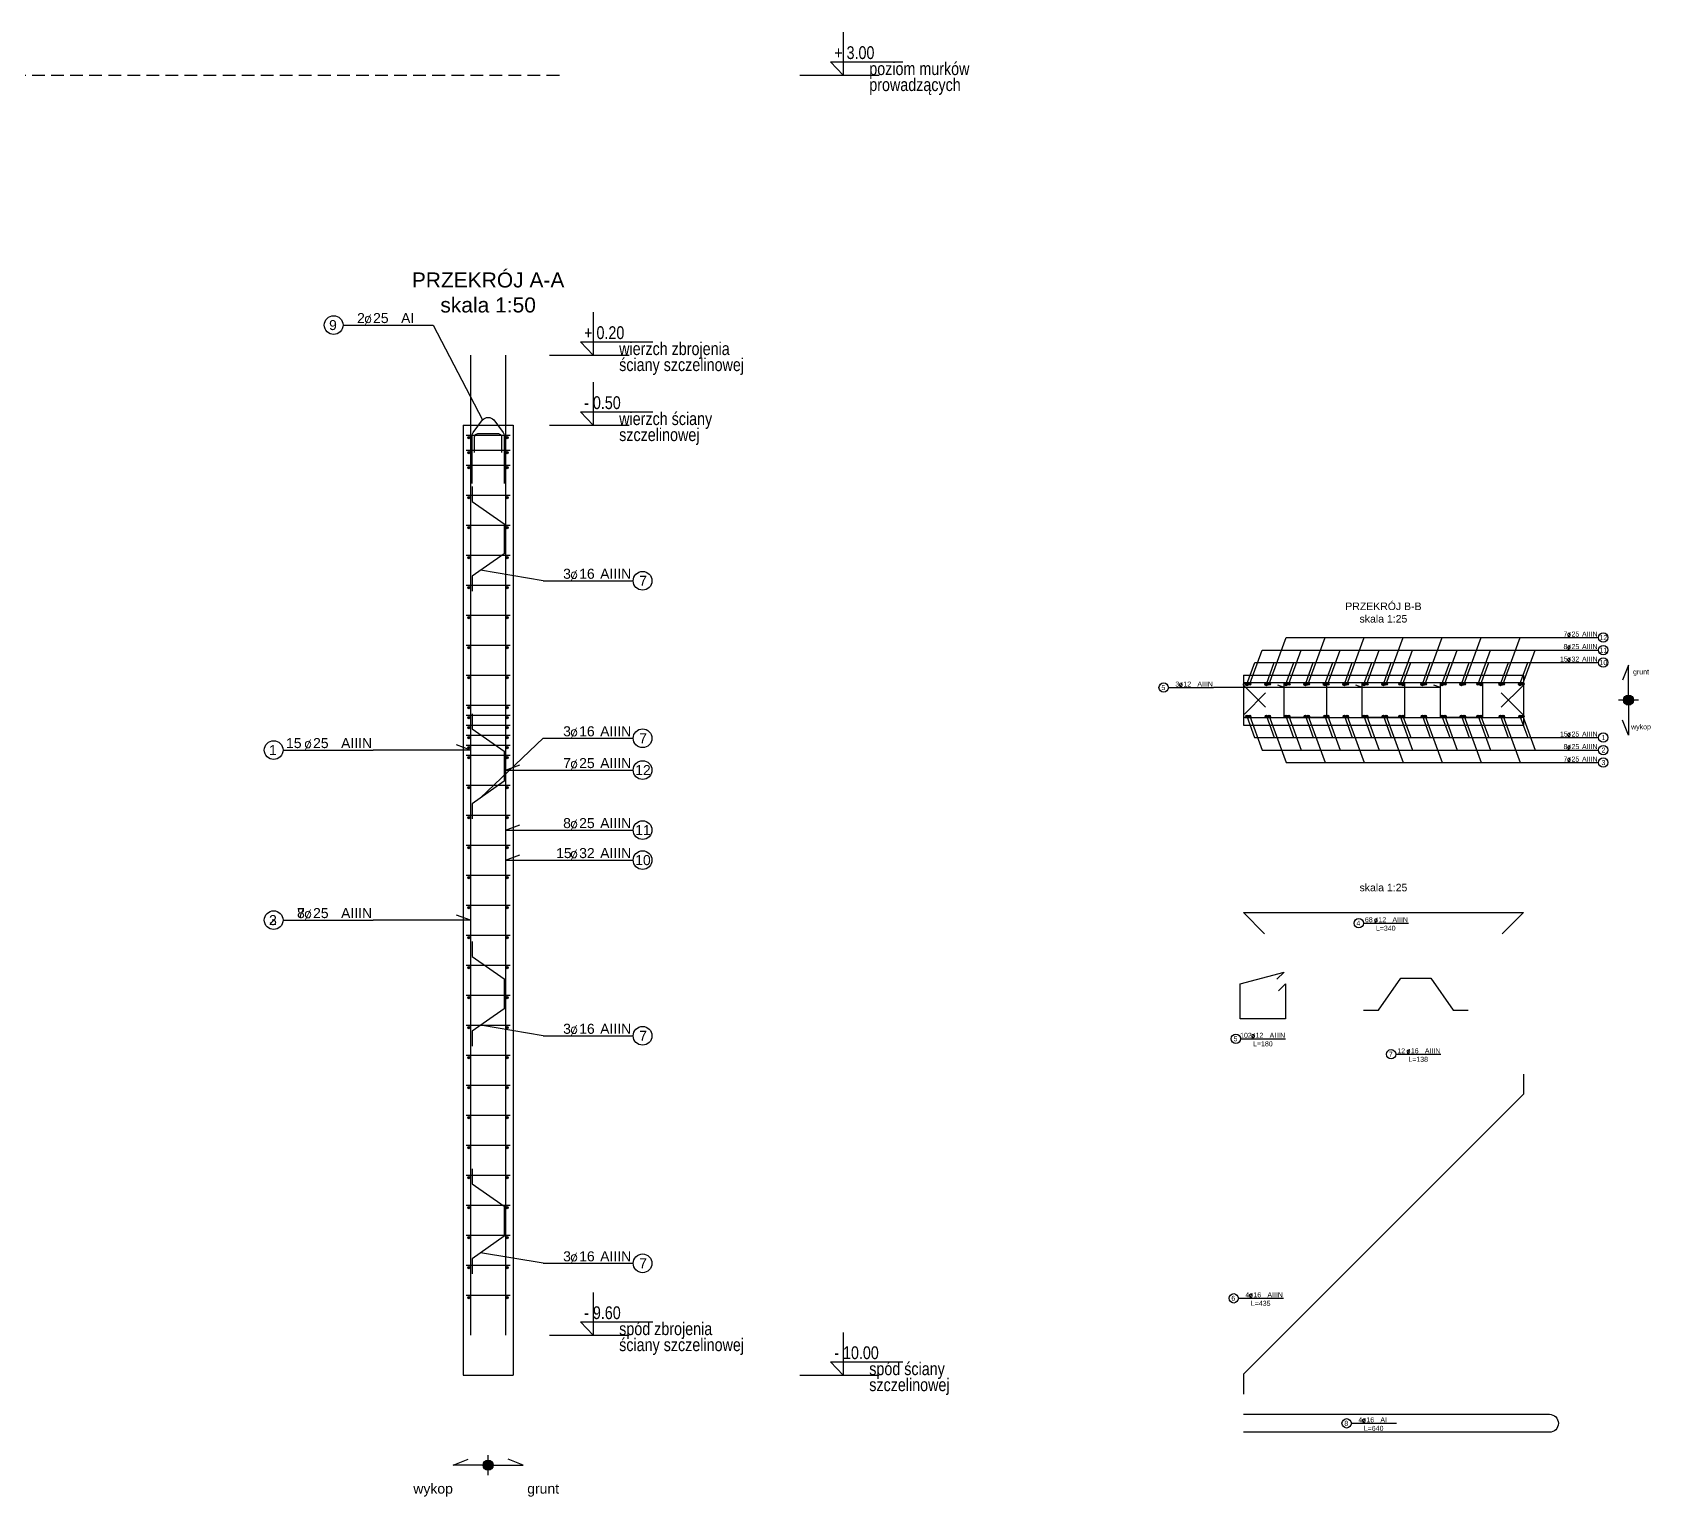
# Model space of a CAD drawing. Extents: x -5033 to 9347, y -17890 to -2362.
# Drawn here: x 7729 to 9347, y -15882 to -14417 of the extents above; entities that cross this region are included whole.
import ezdxf
from ezdxf.enums import TextEntityAlignment as Align

# ---------------------------------------------------------------- set-up
doc = ezdxf.new("R2010")
doc.units = 0
doc.header["$MEASUREMENT"] = 0
doc.linetypes.add('DASHED', pattern=[19.05, 12.7, -6.35])
for name, color, linetype in [('__SOL-KOTY_WYSOKOSCIOWE', 4, 'CONTINUOUS'), ('__SOL-OPISY', 4, 'CONTINUOUS'), ('__SOL-PRZERYWANA', 253, 'DASHED'), ('__SOL-WIDOK', 4, 'CONTINUOUS'), ('__SOL-ZBROJENIE', 3, 'CONTINUOUS')]:
    doc.layers.add(name, color=color, linetype=linetype)
doc.styles.add('ARIAL', font='arial.ttf', dxfattribs={"height": 2.5})
doc.styles.add('SIMPLEX', font='SIMPLEX.SHX', dxfattribs={"width": 0.8})
doc.styles.get("Standard").update_dxf_attribs({"font": 'arial.ttf'})

# ---------------------------------------------------------------- blocks, each defined once
blk = doc.blocks.new('OPIS_PRAWY')
at = {"layer": '__SOL-OPISY'}
blk.add_line((0, 0), (90, 0), dxfattribs=at)
blk.add_circle((99.4, 0), 9.36, dxfattribs=at)
at = {"layer": '__SOL-OPISY', "style": 'SIMPLEX', "width": 0.9}
blk.add_text(' %%c ', height=10, dxfattribs=at).set_placement((20.9, 0.5))
at = {"layer": '__SOL-OPISY', "style": 'ARIAL', "width": 0.8}
blk.add_attdef('ILOSC', text='', height=10, dxfattribs=at).set_placement((27.1, 0.1), align=Align.RIGHT)
for tag, p in [('SREDNICA', (35.4, 0.1)), ('STAL', (58.4, 0.5))]:
    blk.add_attdef(tag, p, '', height=10, dxfattribs=at)
for tag, p in [('NUMER', (99.4, 0)), ('DLUGOSC', (52.8, -6.1))]:
    blk.add_attdef(tag, text='', height=10, dxfattribs=at).set_placement(p, align=Align.MIDDLE)
blk = doc.blocks.new('OPIS_LEWY')
at = {"layer": '__SOL-OPISY'}
blk.add_line((-90, 0), (0, 0), dxfattribs=at)
blk.add_circle((-99.4, 0), 9.36, dxfattribs=at)
at = {"layer": '__SOL-OPISY', "style": 'SIMPLEX', "width": 0.9}
blk.add_text(' %%c ', height=10, dxfattribs=at).set_placement((-75, 0.5))
at = {"layer": '__SOL-OPISY', "style": 'ARIAL', "width": 0.8}
for tag, p in [('NUMER', (-99.4, 0)), ('DLUGOSC', (-58.9, -6.6))]:
    blk.add_attdef(tag, text='', height=10, dxfattribs=at).set_placement(p, align=Align.MIDDLE)
blk.add_attdef('ILOSC', text='', height=10, dxfattribs=at).set_placement((-74, 0.1), align=Align.RIGHT)
for tag, p in [('SREDNICA', (-65.8, 0.1)), ('STAL', (-42.7, 0.3))]:
    blk.add_attdef(tag, p, '', height=10, dxfattribs=at)
blk = doc.blocks.new('KOTA')
at = {"layer": '__SOL-KOTY_WYSOKOSCIOWE'}
for p, q in [((0, 33.4), (0, 0)), ((-34, 0), (28, 0)), ((0, 0), (-9.9, 10.4)), ((-9.9, 10.4), (46.5, 10.4))]:
    blk.add_line(p, q, dxfattribs=at)
at = {"layer": '__SOL-KOTY_WYSOKOSCIOWE', "style": 'ARIAL', "width": 0.8}
blk.add_attdef('RZEDNA', (500.5, 15.9), '', height=10.4, dxfattribs=at)

msp = doc.modelspace()

# ---------------------------------------------------------------- hatches: boundary and pattern name
at = {"layer": '__SOL-OPISY'}
for points in [[(9330, -15085, 1), (9320, -15085, 1)], [(8190, -15850, 1), (8180, -15850, 1)]]:
    msp.add_hatch(color=256, dxfattribs=at).paths.add_polyline_path(points)
at = {"layer": '__SOL-ZBROJENIE'}
for points in [[(8167.2, -14822.5, 1), (8164.8, -14822.5, 1)], [(8205.2, -14822.5, 1), (8202.8, -14822.5, 1)], [(8167.2, -14837.5, 1), (8164.8, -14837.5, 1)], [(8205.2, -14837.5, 1), (8202.8, -14837.5, 1)], [(8167.2, -14852.5, 1), (8164.8, -14852.5, 1)], [(8205.2, -14852.5, 1), (8202.8, -14852.5, 1)], [(8167.2, -14882.5, 1), (8164.8, -14882.5, 1)], [(8205.2, -14882.5, 1), (8202.8, -14882.5, 1)], [(8167.2, -14912.5, 1), (8164.8, -14912.5, 1)], [(8205.2, -14912.5, 1), (8202.8, -14912.5, 1)], [(8167.2, -14942.5, 1), (8164.8, -14942.5, 1)], [(8205.2, -14942.5, 1), (8202.8, -14942.5, 1)], [(8167.2, -14972.5, 1), (8164.8, -14972.5, 1)], [(8205.2, -14972.5, 1), (8202.8, -14972.5, 1)], [(8167.2, -15002.5, 1), (8164.8, -15002.5, 1)], [(8205.2, -15002.5, 1), (8202.8, -15002.5, 1)], [(8167.2, -15032.5, 1), (8164.8, -15032.5, 1)], [(8205.2, -15032.5, 1), (8202.8, -15032.5, 1)], [(8167.2, -15062.5, 1), (8164.8, -15062.5, 1)], [(8205.2, -15062.5, 1), (8202.8, -15062.5, 1)], [(8945.1, -15069.1, 1), (8941.9, -15069.1, 1)], [(8947.6, -15068.8, 1), (8945.1, -15068.8, 1)], [(8964.6, -15069.1, 1), (8961.4, -15069.1, 1)], [(8967.1, -15068.8, 1), (8964.6, -15068.8, 1)], [(8984.1, -15069.1, 1), (8980.9, -15069.1, 1)], [(8986.6, -15068.8, 1), (8984.1, -15068.8, 1)], [(9003.6, -15069.1, 1), (9000.4, -15069.1, 1)], [(9006.1, -15068.8, 1), (9003.6, -15068.8, 1)], [(9023.1, -15069.1, 1), (9019.9, -15069.1, 1)], [(9025.6, -15068.8, 1), (9023.1, -15068.8, 1)], [(9042.6, -15069.1, 1), (9039.4, -15069.1, 1)], [(9045.1, -15068.8, 1), (9042.6, -15068.8, 1)], [(9062.1, -15069.1, 1), (9058.9, -15069.1, 1)], [(9064.6, -15068.8, 1), (9062.1, -15068.8, 1)], [(9081.6, -15069.1, 1), (9078.4, -15069.1, 1)], [(9084.1, -15068.8, 1), (9081.6, -15068.8, 1)], [(9097.9, -15068.8, 1), (9095.4, -15068.8, 1)], [(9101.1, -15069.1, 1), (9097.9, -15069.1, 1)], [(9120.6, -15069.1, 1), (9117.4, -15069.1, 1)], [(9123.1, -15068.8, 1), (9120.6, -15068.8, 1)], [(9140.1, -15069.1, 1), (9136.9, -15069.1, 1)], [(9142.6, -15068.8, 1), (9140.1, -15068.8, 1)], [(9159.6, -15069.1, 1), (9156.4, -15069.1, 1)], [(9162.1, -15068.8, 1), (9159.6, -15068.8, 1)], [(9175.9, -15068.8, 1), (9173.4, -15068.8, 1)], [(9179.1, -15069.1, 1), (9175.9, -15069.1, 1)], [(9198.6, -15069.1, 1), (9195.4, -15069.1, 1)], [(9201.1, -15068.8, 1), (9198.6, -15068.8, 1)], [(9218.1, -15069.1, 1), (9214.9, -15069.1, 1)], [(9220.6, -15068.8, 1), (9218.1, -15068.8, 1)], [(8167.2, -15092.5, 1), (8164.8, -15092.5, 1)], [(8205.2, -15092.5, 1), (8202.8, -15092.5, 1)], [(8167.2, -15102.5, 1), (8164.8, -15102.5, 1)], [(8205.2, -15102.5, 1), (8202.8, -15102.5, 1)], [(8944.75, -15101.2, 1), (8942.25, -15101.2, 1)], [(8947.6, -15101.2, 1), (8945.1, -15101.2, 1)], [(8964.25, -15101.2, 1), (8961.75, -15101.2, 1)], [(8967.1, -15101.2, 1), (8964.6, -15101.2, 1)], [(8983.75, -15101.2, 1), (8981.25, -15101.2, 1)], [(8986.6, -15101.2, 1), (8984.1, -15101.2, 1)], [(9003.25, -15101.2, 1), (9000.75, -15101.2, 1)], [(9006.1, -15101.2, 1), (9003.6, -15101.2, 1)], [(9022.75, -15101.2, 1), (9020.25, -15101.2, 1)], [(9025.6, -15101.2, 1), (9023.1, -15101.2, 1)], [(9042.25, -15101.2, 1), (9039.75, -15101.2, 1)], [(9045.1, -15101.2, 1), (9042.6, -15101.2, 1)], [(9061.75, -15101.2, 1), (9059.25, -15101.2, 1)], [(9064.6, -15101.2, 1), (9062.1, -15101.2, 1)], [(9081.25, -15101.2, 1), (9078.75, -15101.2, 1)], [(9084.1, -15101.2, 1), (9081.6, -15101.2, 1)], [(9097.9, -15101.2, 1), (9095.4, -15101.2, 1)], [(9100.75, -15101.2, 1), (9098.25, -15101.2, 1)], [(9120.25, -15101.2, 1), (9117.75, -15101.2, 1)], [(9123.1, -15101.2, 1), (9120.6, -15101.2, 1)], [(9139.75, -15101.2, 1), (9137.25, -15101.2, 1)], [(9142.6, -15101.2, 1), (9140.1, -15101.2, 1)], [(9159.25, -15101.2, 1), (9156.75, -15101.2, 1)], [(9162.1, -15101.2, 1), (9159.6, -15101.2, 1)], [(9175.9, -15101.2, 1), (9173.4, -15101.2, 1)], [(9178.75, -15101.2, 1), (9176.25, -15101.2, 1)], [(9198.25, -15101.2, 1), (9195.75, -15101.2, 1)], [(9201.1, -15101.2, 1), (9198.6, -15101.2, 1)], [(9217.75, -15101.2, 1), (9215.25, -15101.2, 1)], [(9220.6, -15101.2, 1), (9218.1, -15101.2, 1)], [(8167.2, -15112.5, 1), (8164.8, -15112.5, 1)], [(8167.2, -15122.5, 1), (8164.8, -15122.5, 1)], [(8205.2, -15112.5, 1), (8202.8, -15112.5, 1)], [(8205.2, -15122.5, 1), (8202.8, -15122.5, 1)], [(8167.2, -15132.5, 1), (8164.8, -15132.5, 1)], [(8167.2, -15142.5, 1), (8164.8, -15142.5, 1)], [(8205.2, -15132.5, 1), (8202.8, -15132.5, 1)], [(8205.2, -15142.5, 1), (8202.8, -15142.5, 1)], [(8167.2, -15172.5, 1), (8164.8, -15172.5, 1)], [(8205.2, -15172.5, 1), (8202.8, -15172.5, 1)], [(8167.2, -15202.5, 1), (8164.8, -15202.5, 1)], [(8205.2, -15202.5, 1), (8202.8, -15202.5, 1)], [(8167.2, -15232.5, 1), (8164.8, -15232.5, 1)], [(8205.2, -15232.5, 1), (8202.8, -15232.5, 1)], [(8167.2, -15262.5, 1), (8164.8, -15262.5, 1)], [(8205.2, -15262.5, 1), (8202.8, -15262.5, 1)], [(8167.2, -15292.5, 1), (8164.8, -15292.5, 1)], [(8205.2, -15292.5, 1), (8202.8, -15292.5, 1)], [(8167.2, -15322.5, 1), (8164.8, -15322.5, 1)], [(8205.2, -15322.5, 1), (8202.8, -15322.5, 1)], [(8167.2, -15352.5, 1), (8164.8, -15352.5, 1)], [(8205.2, -15352.5, 1), (8202.8, -15352.5, 1)], [(8167.2, -15382.5, 1), (8164.8, -15382.5, 1)], [(8205.2, -15382.5, 1), (8202.8, -15382.5, 1)], [(8167.2, -15412.5, 1), (8164.8, -15412.5, 1)], [(8205.2, -15412.5, 1), (8202.8, -15412.5, 1)], [(8167.2, -15442.5, 1), (8164.8, -15442.5, 1)], [(8205.2, -15442.5, 1), (8202.8, -15442.5, 1)], [(8167.2, -15472.5, 1), (8164.8, -15472.5, 1)], [(8205.2, -15472.5, 1), (8202.8, -15472.5, 1)], [(8167.2, -15502.5, 1), (8164.8, -15502.5, 1)], [(8205.2, -15502.5, 1), (8202.8, -15502.5, 1)], [(8167.2, -15532.5, 1), (8164.8, -15532.5, 1)], [(8205.2, -15532.5, 1), (8202.8, -15532.5, 1)], [(8167.2, -15562.5, 1), (8164.8, -15562.5, 1)], [(8205.2, -15562.5, 1), (8202.8, -15562.5, 1)], [(8167.2, -15592.5, 1), (8164.8, -15592.5, 1)], [(8205.2, -15592.5, 1), (8202.8, -15592.5, 1)], [(8167.2, -15622.5, 1), (8164.8, -15622.5, 1)], [(8205.2, -15622.5, 1), (8202.8, -15622.5, 1)], [(8167.2, -15652.5, 1), (8164.8, -15652.5, 1)], [(8205.2, -15652.5, 1), (8202.8, -15652.5, 1)], [(8167.2, -15682.5, 1), (8164.8, -15682.5, 1)], [(8205.2, -15682.5, 1), (8202.8, -15682.5, 1)]]:
    msp.add_hatch(color=256, dxfattribs=at).paths.add_polyline_path(points)

# ---------------------------------------------------------------- linework, layer by layer
at = {"layer": '__SOL-OPISY'}
for p, q in [((8130, -14710), (8179.4, -14804.9)), ((8240, -14965.7), (8177.52, -14955.2)), ((8965.85, -15068.8), (8982.68, -15022.5)), ((8982.68, -15022.5), (9250, -15022.5)), ((9004.85, -15068.8), (9021.68, -15022.5)), ((9043.85, -15068.8), (9060.68, -15022.5)), ((9082.85, -15068.8), (9099.68, -15022.5)), ((9121.85, -15068.8), (9138.68, -15022.5)), ((9160.85, -15068.8), (9177.68, -15022.5)), ((9199.85, -15068.8), (9216.68, -15022.5)), ((8946.35, -15068.8), (8958.63, -15035)), ((8958.63, -15035), (9250, -15035)), ((8985.35, -15068.8), (8997.63, -15035)), ((9024.35, -15068.8), (9036.63, -15035)), ((9063.35, -15068.8), (9075.63, -15035)), ((9096.65, -15068.8), (9108.93, -15035)), ((9141.35, -15068.8), (9153.63, -15035)), ((9174.65, -15068.8), (9186.93, -15035)), ((9219.35, -15068.8), (9231.63, -15035)), ((8943.5, -15069.1), (8951.36, -15047.5)), ((8951.36, -15047.5), (9250, -15047.5)), ((8963, -15069.1), (8970.86, -15047.5)), ((8982.5, -15069.1), (8990.36, -15047.5)), ((9002, -15069.1), (9009.86, -15047.5)), ((9021.5, -15069.1), (9029.36, -15047.5)), ((9041, -15069.1), (9048.86, -15047.5)), ((9060.5, -15069.1), (9068.36, -15047.5)), ((9080, -15069.1), (9087.86, -15047.5)), ((9099.5, -15069.1), (9107.36, -15047.5)), ((9119, -15069.1), (9126.86, -15047.5)), ((9138.5, -15069.1), (9146.36, -15047.5)), ((9158, -15069.1), (9165.86, -15047.5)), ((9177.5, -15069.1), (9185.36, -15047.5)), ((9197, -15069.1), (9204.86, -15047.5)), ((9216.5, -15069.1), (9224.36, -15047.5)), ((9325, -15050), (9319, -15065)), ((9325, -15085), (9325, -15050)), ((9136.9, -15072.5), (8910, -15072.5)), ((8980.9, -15072.5), (8974.32, -15070.1)), ((9058.9, -15072.5), (9052.32, -15070.1)), ((9136.9, -15072.5), (9130.32, -15070.1)), ((9335, -15085), (9315, -15085)), ((9325, -15085), (9325, -15120)), ((8943.5, -15101.2), (8951.23, -15122.5)), ((8946.35, -15101.2), (8958.63, -15135)), ((8963, -15101.2), (8970.73, -15122.5)), ((8965.85, -15101.2), (8982.68, -15147.5)), ((8982.5, -15101.2), (8990.23, -15122.5)), ((8985.35, -15101.2), (8997.63, -15135)), ((9002, -15101.2), (9009.73, -15122.5)), ((9004.85, -15101.2), (9021.68, -15147.5)), ((9021.5, -15101.2), (9029.23, -15122.5)), ((9024.35, -15101.2), (9036.63, -15135)), ((9041, -15101.2), (9048.73, -15122.5)), ((9043.85, -15101.2), (9060.68, -15147.5)), ((9060.5, -15101.2), (9068.23, -15122.5)), ((9063.35, -15101.2), (9075.63, -15135)), ((9080, -15101.2), (9087.73, -15122.5)), ((9082.85, -15101.2), (9099.68, -15147.5)), ((9096.65, -15101.2), (9108.93, -15135)), ((9099.5, -15101.2), (9107.23, -15122.5)), ((9119, -15101.2), (9126.73, -15122.5)), ((9121.85, -15101.2), (9138.68, -15147.5)), ((9138.5, -15101.2), (9146.23, -15122.5)), ((9141.35, -15101.2), (9153.63, -15135)), ((9158, -15101.2), (9165.73, -15122.5)), ((9160.85, -15101.2), (9177.68, -15147.5)), ((9174.65, -15101.2), (9186.93, -15135)), ((9177.5, -15101.2), (9185.23, -15122.5)), ((9197, -15101.2), (9204.73, -15122.5)), ((9199.85, -15101.2), (9216.68, -15147.5)), ((9216.5, -15101.2), (9224.23, -15122.5)), ((9219.35, -15101.2), (9231.63, -15135)), ((9325, -15120), (9319, -15105)), ((8240, -15123.2), (8177.52, -15182.7)), ((8951.23, -15122.5), (9250, -15122.5)), ((8167.5, -15135), (8070, -15135)), ((8167.5, -15135), (8153.4, -15129.9)), ((8958.63, -15135), (9250, -15135)), ((8202.5, -15155), (8216.6, -15149.9)), ((8202.5, -15155), (8240, -15155)), ((8982.68, -15147.5), (9250, -15147.5)), ((8202.5, -15215), (8216.6, -15209.9)), ((8202.5, -15215), (8240, -15215)), ((8202.5, -15245), (8216.6, -15239.9)), ((8202.5, -15245), (8240, -15245)), ((8167.5, -15305), (8153.4, -15299.9)), ((8167.5, -15305), (8153.4, -15299.9)), ((8167.5, -15305), (8070, -15305)), ((8167.5, -15305), (8070, -15305)), ((8240, -15420.7), (8177.52, -15410.2)), ((8240, -15648.2), (8177.52, -15637.7)), ((8150, -15850), (8165, -15844)), ((8185, -15850), (8150, -15850)), ((8185, -15860), (8185, -15840)), ((8185, -15850), (8220, -15850)), ((8220, -15850), (8205, -15844))]:
    msp.add_line(p, q, dxfattribs=at)
for centre in [(9325, -15085), (8185, -15850)]:
    msp.add_circle(centre, 5, dxfattribs=at)
at = {"layer": '__SOL-PRZERYWANA'}
msp.add_line((6910, -14460), (8260, -14460), dxfattribs=at)
at = {"layer": '__SOL-WIDOK'}
for p, q in [((8160, -14810), (8160, -15760)), ((8160, -14810), (8210, -14810)), ((8210, -14810), (8210, -15760)), ((8940, -15060), (8940, -15110)), ((8940, -15060), (9220, -15060)), ((9220, -15060), (9220, -15110)), ((8940, -15110), (9220, -15110)), ((8160, -15760), (8210, -15760))]:
    msp.add_line(p, q, dxfattribs=at)
at = {"layer": '__SOL-ZBROJENIE'}
for p, q in [((8167.5, -14740), (8167.5, -15720)), ((8202.5, -14740), (8202.5, -15720)), ((8163, -14820), (8207, -14820)), ((8163, -14835), (8207, -14835)), ((8163, -14850), (8207, -14850)), ((8163, -14880), (8207, -14880)), ((8163, -14910), (8207, -14910)), ((8163, -14940), (8207, -14940)), ((8163, -14970), (8207, -14970)), ((8163, -15000), (8207, -15000)), ((8163, -15030), (8207, -15030)), ((8163, -15060), (8207, -15060)), ((8163, -15090), (8207, -15090)), ((8163, -15100), (8207, -15100)), ((8163, -15110), (8207, -15110)), ((8163, -15120), (8207, -15120)), ((8163, -15130), (8207, -15130)), ((8163, -15140), (8207, -15140)), ((8163, -15170), (8207, -15170)), ((8163, -15200), (8207, -15200)), ((8163, -15230), (8207, -15230)), ((8163, -15260), (8207, -15260)), ((8163, -15290), (8207, -15290)), ((8163, -15320), (8207, -15320)), ((8163, -15350), (8207, -15350)), ((8163, -15380), (8207, -15380)), ((8163, -15410), (8207, -15410)), ((8163, -15440), (8207, -15440)), ((8163, -15470), (8207, -15470)), ((8163, -15500), (8207, -15500)), ((8163, -15530), (8207, -15530)), ((8163, -15560), (8207, -15560)), ((8163, -15590), (8207, -15590)), ((8163, -15620), (8207, -15620)), ((8163, -15650), (8207, -15650)), ((8163, -15680), (8207, -15680))]:
    msp.add_line(p, q, dxfattribs=at)
for points in [[(8169, -14868.5), (8169, -14820, -0.16), (8170, -14817.4), (8179.4, -14804.9, -0.45), (8190.6, -14804.9), (8200, -14817.4, -0.16), (8201, -14820), (8201, -14868.5)], [(8171.5, -14837.5), (8171.5, -14822.5, -0.48), (8175.5, -14818.5), (8194.5, -14818.5, -0.48), (8198.5, -14822.5), (8198.5, -14837.5)], [(8962.21, -15092.2), (8941, -15071, -0.7), (8941.5, -15067.5), (9218.5, -15067.5, -0.7), (9219, -15071), (9197.79, -15092.2)], [(8962.21, -15092.2), (8941, -15071, -0.7), (8941.5, -15067.5), (9218.5, -15067.5, -0.7), (9219, -15071), (9197.79, -15092.2)], [(8962.21, -15077.8), (8941, -15099, 0.7), (8941.5, -15102.5), (9218.5, -15102.5, 0.7), (9219, -15099), (9197.79, -15077.8)], [(8962.21, -15077.8), (8941, -15099, 0.7), (8941.5, -15102.5), (9218.5, -15102.5, 0.7), (9219, -15099), (9197.79, -15077.8)], [(8940, -15799.2), (9245.86, -15799.2, -1), (9245.86, -15817.2), (8940, -15817.2)]]:
    msp.add_lwpolyline(points, format="xyb", dxfattribs=at)
for points in [[(8169, -14871.3), (8169, -14886.3), (8201, -14908.8), (8201, -14938.8), (8169, -14961.2), (8169, -14976.2)], [(8169, -15098.8), (8169, -15113.8), (8201, -15136.2), (8201, -15166.2), (8169, -15188.7), (8169, -15203.7)], [(8961.21, -15318.7), (8940, -15297.5), (9220, -15297.5), (9198.79, -15318.7)], [(8169, -15326.3), (8169, -15341.3), (8201, -15363.8), (8201, -15393.8), (8169, -15416.2), (8169, -15431.2)], [(8975.13, -15375.8), (8982.2, -15368.7), (8982.2, -15403.7), (8936.8, -15403.7), (8936.8, -15368.7), (8980.65, -15357), (8973.58, -15364)], [(9060, -15395.2), (9075, -15395.2), (9097.41, -15363.2), (9127.41, -15363.2), (9149.81, -15395.2), (9164.81, -15395.2)], [(9220, -15459.2), (9220, -15479.2), (8940, -15759.2), (8940, -15779.2)], [(8169, -15553.8), (8169, -15568.8), (8201, -15591.2), (8201, -15621.2), (8169, -15643.7), (8169, -15658.7)]]:
    msp.add_lwpolyline(points, dxfattribs=at)
for points in [[(8981.4, -15067.5), (9022.6, -15067.5, -0.414214), (9023.1, -15068), (9023.1, -15102, -0.414214), (9022.6, -15102.5), (8981.4, -15102.5, -0.414214), (8980.9, -15102), (8980.9, -15068, -0.414214)], [(9059.4, -15067.5), (9100.6, -15067.5, -0.414214), (9101.1, -15068), (9101.1, -15102, -0.414214), (9100.6, -15102.5), (9059.4, -15102.5, -0.414214), (9058.9, -15102), (9058.9, -15068, -0.414214)], [(9137.4, -15067.5), (9178.6, -15067.5, -0.414214), (9179.1, -15068), (9179.1, -15102, -0.414214), (9178.6, -15102.5), (9137.4, -15102.5, -0.414214), (9136.9, -15102), (9136.9, -15068, -0.414214)]]:
    msp.add_lwpolyline(points, format="xyb", close=True, dxfattribs=at)
for centre, radius in [((8166, -14822.5), 1.2), ((8204, -14822.5), 1.2), ((8166, -14837.5), 1.2), ((8204, -14837.5), 1.2), ((8166, -14852.5), 1.2), ((8204, -14852.5), 1.2), ((8166, -14882.5), 1.2), ((8204, -14882.5), 1.2), ((8166, -14912.5), 1.2), ((8204, -14912.5), 1.2), ((8166, -14942.5), 1.2), ((8204, -14942.5), 1.2), ((8166, -14972.5), 1.2), ((8204, -14972.5), 1.2), ((8166, -15002.5), 1.2), ((8204, -15002.5), 1.2), ((8166, -15032.5), 1.2), ((8204, -15032.5), 1.2), ((8166, -15062.5), 1.2), ((8204, -15062.5), 1.2), ((8943.5, -15069.1), 1.6), ((8946.35, -15068.8), 1.25), ((8963, -15069.1), 1.6), ((8965.85, -15068.8), 1.25), ((8982.5, -15069.1), 1.6), ((8985.35, -15068.8), 1.25), ((9002, -15069.1), 1.6), ((9004.85, -15068.8), 1.25), ((9021.5, -15069.1), 1.6), ((9024.35, -15068.8), 1.25), ((9041, -15069.1), 1.6), ((9043.85, -15068.8), 1.25), ((9060.5, -15069.1), 1.6), ((9063.35, -15068.8), 1.25), ((9080, -15069.1), 1.6), ((9082.85, -15068.8), 1.25), ((9096.65, -15068.8), 1.25), ((9099.5, -15069.1), 1.6), ((9119, -15069.1), 1.6), ((9121.85, -15068.8), 1.25), ((9138.5, -15069.1), 1.6), ((9141.35, -15068.8), 1.25), ((9158, -15069.1), 1.6), ((9160.85, -15068.8), 1.25), ((9174.65, -15068.8), 1.25), ((9177.5, -15069.1), 1.6), ((9197, -15069.1), 1.6), ((9199.85, -15068.8), 1.25), ((9216.5, -15069.1), 1.6), ((9219.35, -15068.8), 1.25), ((8166, -15092.5), 1.2), ((8204, -15092.5), 1.2), ((8166, -15102.5), 1.2), ((8204, -15102.5), 1.2), ((8943.5, -15101.2), 1.25), ((8946.35, -15101.2), 1.25), ((8963, -15101.2), 1.25), ((8965.85, -15101.2), 1.25), ((8982.5, -15101.2), 1.25), ((8985.35, -15101.2), 1.25), ((9002, -15101.2), 1.25), ((9004.85, -15101.2), 1.25), ((9021.5, -15101.2), 1.25), ((9024.35, -15101.2), 1.25), ((9041, -15101.2), 1.25), ((9043.85, -15101.2), 1.25), ((9060.5, -15101.2), 1.25), ((9063.35, -15101.2), 1.25), ((9080, -15101.2), 1.25), ((9082.85, -15101.2), 1.25), ((9096.65, -15101.2), 1.25), ((9099.5, -15101.2), 1.25), ((9119, -15101.2), 1.25), ((9121.85, -15101.2), 1.25), ((9138.5, -15101.2), 1.25), ((9141.35, -15101.2), 1.25), ((9158, -15101.2), 1.25), ((9160.85, -15101.2), 1.25), ((9174.65, -15101.2), 1.25), ((9177.5, -15101.2), 1.25), ((9197, -15101.2), 1.25), ((9199.85, -15101.2), 1.25), ((9216.5, -15101.2), 1.25), ((9219.35, -15101.2), 1.25), ((8166, -15112.5), 1.2), ((8166, -15122.5), 1.2), ((8204, -15112.5), 1.2), ((8204, -15122.5), 1.2), ((8166, -15132.5), 1.2), ((8166, -15142.5), 1.2), ((8204, -15132.5), 1.2), ((8204, -15142.5), 1.2), ((8166, -15172.5), 1.2), ((8204, -15172.5), 1.2), ((8166, -15202.5), 1.2), ((8204, -15202.5), 1.2), ((8166, -15232.5), 1.2), ((8204, -15232.5), 1.2), ((8166, -15262.5), 1.2), ((8204, -15262.5), 1.2), ((8166, -15292.5), 1.2), ((8204, -15292.5), 1.2), ((8166, -15322.5), 1.2), ((8204, -15322.5), 1.2), ((8166, -15352.5), 1.2), ((8204, -15352.5), 1.2), ((8166, -15382.5), 1.2), ((8204, -15382.5), 1.2), ((8166, -15412.5), 1.2), ((8204, -15412.5), 1.2), ((8166, -15442.5), 1.2), ((8204, -15442.5), 1.2), ((8166, -15472.5), 1.2), ((8204, -15472.5), 1.2), ((8166, -15502.5), 1.2), ((8204, -15502.5), 1.2), ((8166, -15532.5), 1.2), ((8204, -15532.5), 1.2), ((8166, -15562.5), 1.2), ((8204, -15562.5), 1.2), ((8166, -15592.5), 1.2), ((8204, -15592.5), 1.2), ((8166, -15622.5), 1.2), ((8204, -15622.5), 1.2), ((8166, -15652.5), 1.2), ((8204, -15652.5), 1.2), ((8166, -15682.5), 1.2), ((8204, -15682.5), 1.2)]:
    msp.add_circle(centre, radius, dxfattribs=at)

# ---------------------------------------------------------------- block references
at = {"layer": '__SOL-KOTY_WYSOKOSCIOWE'}
ref = msp.add_blockref('KOTA', (8540, -14460), dxfattribs=dict(at, xscale=1.28, yscale=1.28, zscale=1.28))
ref.add_attrib('RZEDNA', '+ 3.00', (8531, -14444), dxfattribs={"height": 12.8, "style": 'ARIAL', "width": 0.8})
ref.add_attrib('OPIS1', 'poziom murków', (8566, -14460), dxfattribs={"height": 12.8, "style": 'ARIAL', "width": 0.8})
ref.add_attrib('OPIS2', 'prowadzących', (8566, -14476), dxfattribs={"height": 12.8, "style": 'ARIAL', "width": 0.8})
ref = msp.add_blockref('KOTA', (8290, -14740), dxfattribs=dict(at, xscale=1.28, yscale=1.28, zscale=1.28))
ref.add_attrib('RZEDNA', '+ 0.20', (8281, -14724), dxfattribs={"height": 12.8, "style": 'ARIAL', "width": 0.8})
ref.add_attrib('OPIS1', 'wierzch zbrojenia', (8316, -14740), dxfattribs={"height": 12.8, "style": 'ARIAL', "width": 0.8})
ref.add_attrib('OPIS2', 'ściany szczelinowej', (8316, -14756), dxfattribs={"height": 12.8, "style": 'ARIAL', "width": 0.8})
ref = msp.add_blockref('KOTA', (8290, -14810), dxfattribs=dict(at, xscale=1.28, yscale=1.28, zscale=1.28))
ref.add_attrib('RZEDNA', '- 0.50', (8281, -14794), dxfattribs={"height": 12.8, "style": 'ARIAL', "width": 0.8})
ref.add_attrib('OPIS1', 'wierzch ściany', (8316, -14810), dxfattribs={"height": 12.8, "style": 'ARIAL', "width": 0.8})
ref.add_attrib('OPIS2', 'szczelinowej', (8316, -14826), dxfattribs={"height": 12.8, "style": 'ARIAL', "width": 0.8})
ref = msp.add_blockref('KOTA', (8290, -15720), dxfattribs=dict(at, xscale=1.28, yscale=1.28, zscale=1.28))
ref.add_attrib('RZEDNA', '- 9.60', (8281, -15704), dxfattribs={"height": 12.8, "style": 'ARIAL', "width": 0.8})
ref.add_attrib('OPIS1', 'spód zbrojenia', (8316, -15720), dxfattribs={"height": 12.8, "style": 'ARIAL', "width": 0.8})
ref.add_attrib('OPIS2', 'ściany szczelinowej', (8316, -15736), dxfattribs={"height": 12.8, "style": 'ARIAL', "width": 0.8})
ref = msp.add_blockref('KOTA', (8540, -15760), dxfattribs=dict(at, xscale=1.28, yscale=1.28, zscale=1.28))
ref.add_attrib('RZEDNA', '- 10.00', (8531, -15744), dxfattribs={"height": 12.8, "style": 'ARIAL', "width": 0.8})
ref.add_attrib('OPIS1', 'spód ściany', (8566, -15760), dxfattribs={"height": 12.8, "style": 'ARIAL', "width": 0.8})
ref.add_attrib('OPIS2', 'szczelinowej', (8566, -15776), dxfattribs={"height": 12.8, "style": 'ARIAL', "width": 0.8})
at = {"layer": '__SOL-OPISY'}
ref = msp.add_blockref('OPIS_LEWY', (8130, -14710), dxfattribs=at)
ref.add_attrib('ILOSC', '2', (8054, -14708), dxfattribs={"height": 10, "style": 'ARIAL'})
ref.add_attrib('SREDNICA', '25', (8070, -14708), dxfattribs={"height": 10, "style": 'ARIAL'})
ref.add_attrib('STAL', 'AI', (8098, -14708), dxfattribs={"height": 10, "style": 'ARIAL'})
ref.add_attrib('NUMER', '9', (8026, -14715), dxfattribs={"height": 10, "style": 'ARIAL'})
ref = msp.add_blockref('OPIS_PRAWY', (8240, -14965.7), dxfattribs=at)
ref.add_attrib('ILOSC', '3', (8260, -14963.7), dxfattribs={"height": 10, "style": 'ARIAL'})
ref.add_attrib('SREDNICA', '16', (8276, -14963.7), dxfattribs={"height": 10, "style": 'ARIAL'})
ref.add_attrib('STAL', 'AIIIN', (8297, -14963.7), dxfattribs={"height": 10, "style": 'ARIAL'})
ref.add_attrib('NUMER', '7', (8336, -14970.7), dxfattribs={"height": 10, "style": 'ARIAL'})
ref = msp.add_blockref('OPIS_PRAWY', (9250, -15022.5), dxfattribs=dict(at, xscale=0.5, yscale=0.5, zscale=0.5))
ref.add_attrib('ILOSC', '7', (9260, -15021.5), dxfattribs={"height": 5, "style": 'ARIAL'})
ref.add_attrib('SREDNICA', '25', (9268, -15021.5), dxfattribs={"height": 5, "style": 'ARIAL'})
ref.add_attrib('STAL', 'AIIIN', (9278.5, -15021.5), dxfattribs={"height": 5, "style": 'ARIAL'})
ref.add_attrib('NUMER', '12', (9296, -15025), dxfattribs={"height": 5, "style": 'ARIAL'})
ref = msp.add_blockref('OPIS_PRAWY', (9250, -15035), dxfattribs=dict(at, xscale=0.5, yscale=0.5, zscale=0.5))
ref.add_attrib('ILOSC', '8', (9260, -15034), dxfattribs={"height": 5, "style": 'ARIAL'})
ref.add_attrib('SREDNICA', '25', (9268, -15034), dxfattribs={"height": 5, "style": 'ARIAL'})
ref.add_attrib('STAL', 'AIIIN', (9278.5, -15034), dxfattribs={"height": 5, "style": 'ARIAL'})
ref.add_attrib('NUMER', '11', (9296, -15037.5), dxfattribs={"height": 5, "style": 'ARIAL'})
ref = msp.add_blockref('OPIS_PRAWY', (9250, -15047.5), dxfattribs=dict(at, xscale=0.5, yscale=0.5, zscale=0.5))
ref.add_attrib('ILOSC', '15', (9256.5, -15046.5), dxfattribs={"height": 5, "style": 'ARIAL'})
ref.add_attrib('SREDNICA', '32', (9268, -15046.5), dxfattribs={"height": 5, "style": 'ARIAL'})
ref.add_attrib('STAL', 'AIIIN', (9278.5, -15046.5), dxfattribs={"height": 5, "style": 'ARIAL'})
ref.add_attrib('NUMER', '10', (9296, -15050), dxfattribs={"height": 5, "style": 'ARIAL'})
ref = msp.add_blockref('OPIS_LEWY', (8910, -15072.5), dxfattribs=dict(at, xscale=0.5, yscale=0.5, zscale=0.5))
ref.add_attrib('ILOSC', '3', (8872, -15071.5), dxfattribs={"height": 5, "style": 'ARIAL'})
ref.add_attrib('SREDNICA', '12', (8880, -15071.5), dxfattribs={"height": 5, "style": 'ARIAL'})
ref.add_attrib('STAL', 'AIIIN', (8894, -15071.5), dxfattribs={"height": 5, "style": 'ARIAL'})
ref.add_attrib('NUMER', '5', (8858, -15075), dxfattribs={"height": 5, "style": 'ARIAL'})
ref = msp.add_blockref('OPIS_LEWY', (8070, -15135), dxfattribs=at)
ref.add_attrib('ILOSC', '15', (7983, -15133), dxfattribs={"height": 10, "style": 'ARIAL'})
ref.add_attrib('SREDNICA', '25', (8010, -15133), dxfattribs={"height": 10, "style": 'ARIAL'})
ref.add_attrib('STAL', 'AIIIN', (8038, -15133), dxfattribs={"height": 10, "style": 'ARIAL'})
ref.add_attrib('NUMER', '1', (7966, -15140), dxfattribs={"height": 10, "style": 'ARIAL'})
ref = msp.add_blockref('OPIS_PRAWY', (8240, -15123.2), dxfattribs=at)
ref.add_attrib('ILOSC', '3', (8260, -15121.2), dxfattribs={"height": 10, "style": 'ARIAL'})
ref.add_attrib('SREDNICA', '16', (8276, -15121.2), dxfattribs={"height": 10, "style": 'ARIAL'})
ref.add_attrib('STAL', 'AIIIN', (8297, -15121.2), dxfattribs={"height": 10, "style": 'ARIAL'})
ref.add_attrib('NUMER', '7', (8336, -15128.2), dxfattribs={"height": 10, "style": 'ARIAL'})
ref = msp.add_blockref('OPIS_PRAWY', (9250, -15122.5), dxfattribs=dict(at, xscale=0.5, yscale=0.5, zscale=0.5))
ref.add_attrib('ILOSC', '15', (9256.5, -15121.5), dxfattribs={"height": 5, "style": 'ARIAL'})
ref.add_attrib('SREDNICA', '25', (9268, -15121.5), dxfattribs={"height": 5, "style": 'ARIAL'})
ref.add_attrib('STAL', 'AIIIN', (9278.5, -15121.5), dxfattribs={"height": 5, "style": 'ARIAL'})
ref.add_attrib('NUMER', '1', (9298, -15125), dxfattribs={"height": 5, "style": 'ARIAL'})
ref = msp.add_blockref('OPIS_PRAWY', (9250, -15135), dxfattribs=dict(at, xscale=0.5, yscale=0.5, zscale=0.5))
ref.add_attrib('ILOSC', '8', (9260, -15134), dxfattribs={"height": 5, "style": 'ARIAL'})
ref.add_attrib('SREDNICA', '25', (9268, -15134), dxfattribs={"height": 5, "style": 'ARIAL'})
ref.add_attrib('STAL', 'AIIIN', (9278.5, -15134), dxfattribs={"height": 5, "style": 'ARIAL'})
ref.add_attrib('NUMER', '2', (9298, -15137.5), dxfattribs={"height": 5, "style": 'ARIAL'})
ref = msp.add_blockref('OPIS_PRAWY', (9250, -15147.5), dxfattribs=dict(at, xscale=0.5, yscale=0.5, zscale=0.5))
ref.add_attrib('ILOSC', '7', (9260, -15146.5), dxfattribs={"height": 5, "style": 'ARIAL'})
ref.add_attrib('SREDNICA', '25', (9268, -15146.5), dxfattribs={"height": 5, "style": 'ARIAL'})
ref.add_attrib('STAL', 'AIIIN', (9278.5, -15146.5), dxfattribs={"height": 5, "style": 'ARIAL'})
ref.add_attrib('NUMER', '3', (9298, -15150), dxfattribs={"height": 5, "style": 'ARIAL'})
ref = msp.add_blockref('OPIS_PRAWY', (8240, -15155), dxfattribs=at)
ref.add_attrib('ILOSC', '7', (8260, -15153), dxfattribs={"height": 10, "style": 'ARIAL'})
ref.add_attrib('SREDNICA', '25', (8276, -15153), dxfattribs={"height": 10, "style": 'ARIAL'})
ref.add_attrib('STAL', 'AIIIN', (8297, -15153), dxfattribs={"height": 10, "style": 'ARIAL'})
ref.add_attrib('NUMER', '12', (8332, -15160), dxfattribs={"height": 10, "style": 'ARIAL'})
ref = msp.add_blockref('OPIS_PRAWY', (8240, -15215), dxfattribs=at)
ref.add_attrib('ILOSC', '8', (8260, -15213), dxfattribs={"height": 10, "style": 'ARIAL'})
ref.add_attrib('SREDNICA', '25', (8276, -15213), dxfattribs={"height": 10, "style": 'ARIAL'})
ref.add_attrib('STAL', 'AIIIN', (8297, -15213), dxfattribs={"height": 10, "style": 'ARIAL'})
ref.add_attrib('NUMER', '11', (8332, -15220), dxfattribs={"height": 10, "style": 'ARIAL'})
ref = msp.add_blockref('OPIS_PRAWY', (8240, -15245), dxfattribs=at)
ref.add_attrib('ILOSC', '15', (8253, -15243), dxfattribs={"height": 10, "style": 'ARIAL'})
ref.add_attrib('SREDNICA', '32', (8276, -15243), dxfattribs={"height": 10, "style": 'ARIAL'})
ref.add_attrib('STAL', 'AIIIN', (8297, -15243), dxfattribs={"height": 10, "style": 'ARIAL'})
ref.add_attrib('NUMER', '10', (8332, -15250), dxfattribs={"height": 10, "style": 'ARIAL'})
ref = msp.add_blockref('OPIS_LEWY', (8070, -15305), dxfattribs=at)
ref.add_attrib('ILOSC', '8', (7994, -15303), dxfattribs={"height": 10, "style": 'ARIAL'})
ref.add_attrib('SREDNICA', '25', (8010, -15303), dxfattribs={"height": 10, "style": 'ARIAL'})
ref.add_attrib('STAL', 'AIIIN', (8038, -15303), dxfattribs={"height": 10, "style": 'ARIAL'})
ref.add_attrib('NUMER', '2', (7966, -15310), dxfattribs={"height": 10, "style": 'ARIAL'})
ref = msp.add_blockref('OPIS_LEWY', (8070, -15305), dxfattribs=at)
ref.add_attrib('ILOSC', '7', (7994, -15303), dxfattribs={"height": 10, "style": 'ARIAL'})
ref.add_attrib('SREDNICA', '25', (8010, -15303), dxfattribs={"height": 10, "style": 'ARIAL'})
ref.add_attrib('STAL', 'AIIIN', (8038, -15303), dxfattribs={"height": 10, "style": 'ARIAL'})
ref.add_attrib('NUMER', '3', (7966, -15310), dxfattribs={"height": 10, "style": 'ARIAL'})
ref = msp.add_blockref('OPIS_LEWY', (9105, -15308.1), dxfattribs=dict(at, xscale=0.5, yscale=0.5, zscale=0.5))
ref.add_attrib('ILOSC', '68', (9061.5, -15307.1), dxfattribs={"height": 5, "style": 'ARIAL'})
ref.add_attrib('SREDNICA', '12', (9075, -15307.1), dxfattribs={"height": 5, "style": 'ARIAL'})
ref.add_attrib('DLUGOSC', 'L=340', (9072.5, -15315.6), dxfattribs={"height": 5, "style": 'ARIAL'})
ref.add_attrib('STAL', 'AIIIN', (9089, -15307.1), dxfattribs={"height": 5, "style": 'ARIAL'})
ref.add_attrib('NUMER', '4', (9053, -15310.6), dxfattribs={"height": 5, "style": 'ARIAL'})
ref = msp.add_blockref('OPIS_PRAWY', (8240, -15420.7), dxfattribs=at)
ref.add_attrib('ILOSC', '3', (8260, -15418.7), dxfattribs={"height": 10, "style": 'ARIAL'})
ref.add_attrib('SREDNICA', '16', (8276, -15418.7), dxfattribs={"height": 10, "style": 'ARIAL'})
ref.add_attrib('STAL', 'AIIIN', (8297, -15418.7), dxfattribs={"height": 10, "style": 'ARIAL'})
ref.add_attrib('NUMER', '7', (8336, -15425.7), dxfattribs={"height": 10, "style": 'ARIAL'})
ref = msp.add_blockref('OPIS_LEWY', (8982.2, -15423.7), dxfattribs=dict(at, xscale=0.5, yscale=0.5, zscale=0.5))
ref.add_attrib('ILOSC', '102', (8936.7, -15422.7), dxfattribs={"height": 5, "style": 'ARIAL'})
ref.add_attrib('SREDNICA', '12', (8952.2, -15422.7), dxfattribs={"height": 5, "style": 'ARIAL'})
ref.add_attrib('DLUGOSC', 'L=180', (8949.7, -15431.2), dxfattribs={"height": 5, "style": 'ARIAL'})
ref.add_attrib('STAL', 'AIIIN', (8966.2, -15422.7), dxfattribs={"height": 5, "style": 'ARIAL'})
ref.add_attrib('NUMER', '5', (8930.2, -15426.2), dxfattribs={"height": 5, "style": 'ARIAL'})
ref = msp.add_blockref('OPIS_LEWY', (9137.41, -15439.2), dxfattribs=dict(at, xscale=0.5, yscale=0.5, zscale=0.5))
ref.add_attrib('ILOSC', '12', (9093.91, -15438.2), dxfattribs={"height": 5, "style": 'ARIAL'})
ref.add_attrib('SREDNICA', '16', (9107.41, -15438.2), dxfattribs={"height": 5, "style": 'ARIAL'})
ref.add_attrib('DLUGOSC', 'L=138', (9104.91, -15446.7), dxfattribs={"height": 5, "style": 'ARIAL'})
ref.add_attrib('STAL', 'AIIIN', (9121.41, -15438.2), dxfattribs={"height": 5, "style": 'ARIAL'})
ref.add_attrib('NUMER', '7', (9085.41, -15441.7), dxfattribs={"height": 5, "style": 'ARIAL'})
ref = msp.add_blockref('OPIS_PRAWY', (8240, -15648.2), dxfattribs=at)
ref.add_attrib('ILOSC', '3', (8260, -15646.2), dxfattribs={"height": 10, "style": 'ARIAL'})
ref.add_attrib('SREDNICA', '16', (8276, -15646.2), dxfattribs={"height": 10, "style": 'ARIAL'})
ref.add_attrib('STAL', 'AIIIN', (8297, -15646.2), dxfattribs={"height": 10, "style": 'ARIAL'})
ref.add_attrib('NUMER', '7', (8336, -15653.2), dxfattribs={"height": 10, "style": 'ARIAL'})
ref = msp.add_blockref('OPIS_LEWY', (8980, -15683.2), dxfattribs=dict(at, xscale=0.5, yscale=0.5, zscale=0.5))
ref.add_attrib('ILOSC', '4', (8942, -15682.2), dxfattribs={"height": 5, "style": 'ARIAL'})
ref.add_attrib('SREDNICA', '16', (8950, -15682.2), dxfattribs={"height": 5, "style": 'ARIAL'})
ref.add_attrib('DLUGOSC', 'L=435', (8947.5, -15690.7), dxfattribs={"height": 5, "style": 'ARIAL'})
ref.add_attrib('STAL', 'AIIIN', (8964, -15682.2), dxfattribs={"height": 5, "style": 'ARIAL'})
ref.add_attrib('NUMER', '6', (8928, -15685.7), dxfattribs={"height": 5, "style": 'ARIAL'})
ref = msp.add_blockref('OPIS_LEWY', (9092.93, -15808.2), dxfattribs=dict(at, xscale=0.5, yscale=0.5, zscale=0.5))
ref.add_attrib('ILOSC', '4', (9054.93, -15807.2), dxfattribs={"height": 5, "style": 'ARIAL'})
ref.add_attrib('SREDNICA', '16', (9062.93, -15807.2), dxfattribs={"height": 5, "style": 'ARIAL'})
ref.add_attrib('DLUGOSC', 'L=640', (9060.43, -15815.7), dxfattribs={"height": 5, "style": 'ARIAL'})
ref.add_attrib('STAL', 'AI', (9076.93, -15807.2), dxfattribs={"height": 5, "style": 'ARIAL'})
ref.add_attrib('NUMER', '8', (9040.93, -15810.7), dxfattribs={"height": 5, "style": 'ARIAL'})

# ---------------------------------------------------------------- texts
at = {"layer": '__SOL-OPISY', "width": 2500, "attachment_point": 5}
for s, insert, char_height in [('\\P\\P\\PPRZEKRÓJ A-A\\Pskala 1:50\\P', (8185, -14640), 15), ('PRZEKRÓJ B-B\\Pskala 1:25\\P', (9080, -14997.5), 7.5), ('grunt\\P', (9337.5, -15057.5), 5), ('wykop\\P', (9337.5, -15112.5), 5), ('skala 1:25\\P', (9080, -15272.5), 7.5), ('wykop\\P', (8130, -15875), 10), ('grunt\\P', (8240, -15875), 10)]:
    msp.add_mtext(s, dxfattribs=dict(at, insert=insert, char_height=char_height))

doc.saveas('drawing.dxf')
